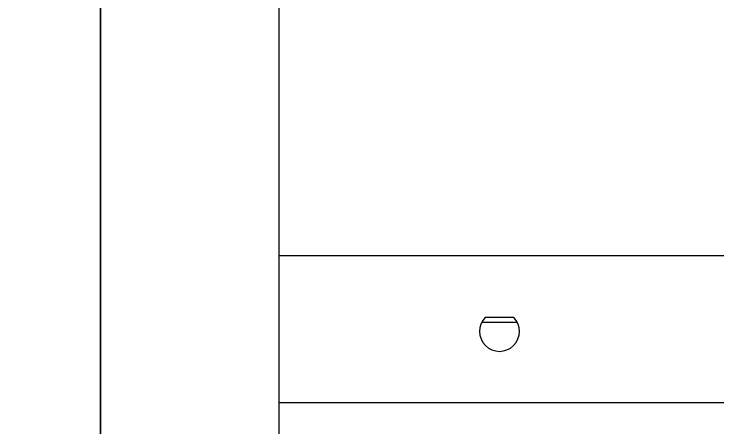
# Model space of a CAD drawing. Header units: millimetres. Extents: x 0 to 400063, y 963 to 238763.
# Drawn here: x 86495 to 88412, y 113542 to 114670 of the extents above; entities that cross this region are included whole.
import ezdxf

# ---------------------------------------------------------------- set-up
doc = ezdxf.new("R2010")
doc.units = ezdxf.units.MM
doc.header["$LTSCALE"] = 40
doc.layers.get('Defpoints').update_dxf_attribs({"color": 249})
doc.layers.add('3TI-CE-LTEXT', color=7, linetype='Continuous')
doc.layers.add('RC-LIGHT', color=7, linetype='Continuous')

msp = doc.modelspace()

# ---------------------------------------------------------------- linework, layer by layer
at = {"layer": '3TI-CE-LTEXT', "color": 3}
for p, q in [((87216.6, 114011.2), (92359.4, 114011.2)), ((87216.6, 113611.2), (92359.4, 113611.2))]:
    msp.add_line(p, q, dxfattribs=at)
msp.add_lwpolyline([(92359.4, 112110.4), (87216.6, 112110.4), (87216.6, 119863.1), (92359.4, 119863.1), (92359.4, 112110.4), (87216.6, 112110.4)], dxfattribs=at)
at = {"layer": 'Defpoints', "color": 9}
for points in [[(86729.9, 124894.5), (66371.6, 124894.5), (66371.6, 110534.2), (86729.9, 110534.2)], [(107088.3, 124894.5), (86729.9, 124894.5), (86729.9, 110534.2), (107088.3, 110534.2)]]:
    msp.add_lwpolyline(points, close=True, dxfattribs=at)
at = {"layer": 'Defpoints'}
msp.add_lwpolyline([(87216.6, 124629), (106601.6, 124629), (106601.6, 112110.4), (87216.6, 112110.4)], close=True, dxfattribs=at)
at = {"layer": 'RC-LIGHT', "color": 6}
msp.add_line((87856.1, 113842.9), (87778.3, 113842.9), dxfattribs=at)
at = {"layer": 'RC-LIGHT', "color": 7}
msp.add_line((87865.8, 113829.3), (87768.6, 113829.3), dxfattribs=at)
at = {"layer": 'RC-LIGHT', "color": 6}
msp.add_arc((87817.2, 113804.8), 54.4, 135.573, 44.427, dxfattribs=at)

doc.saveas('drawing.dxf')
